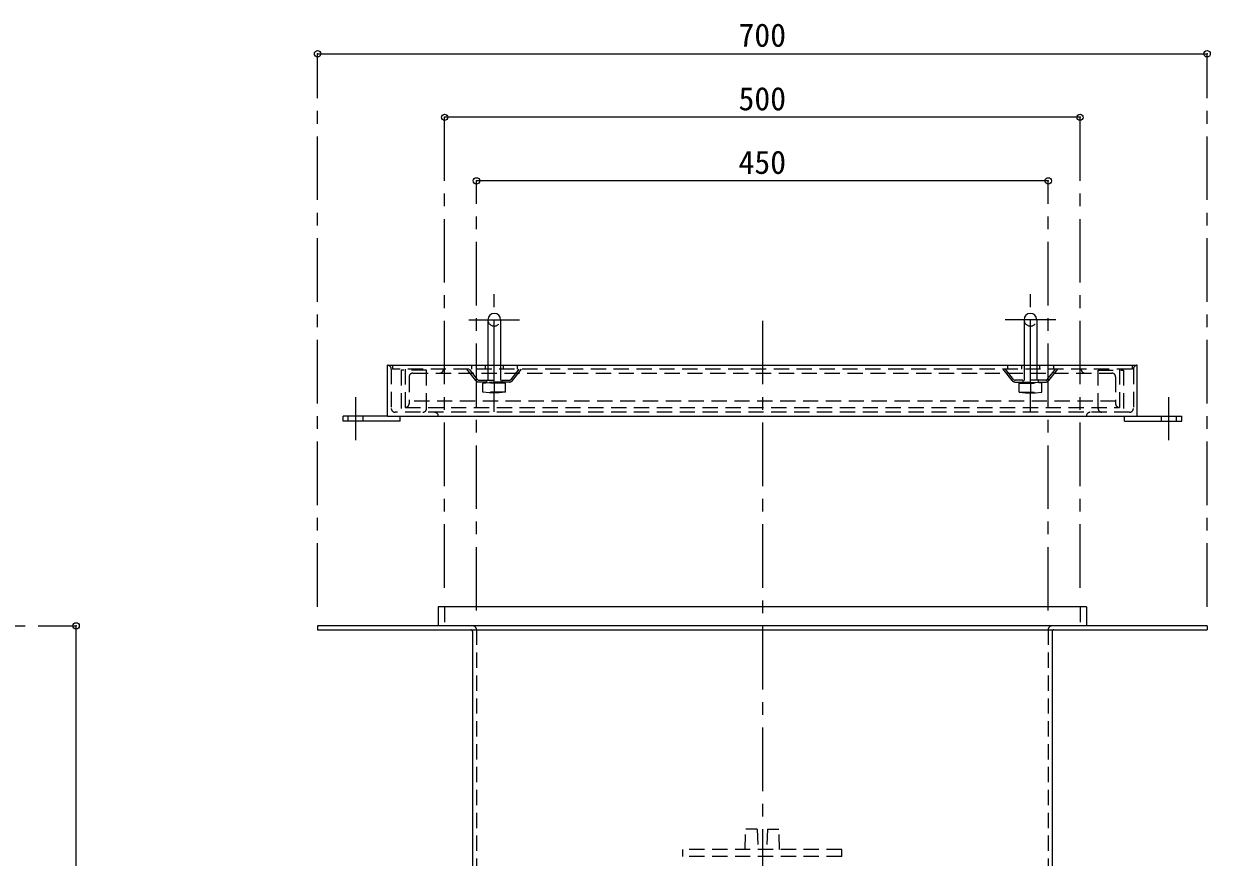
# Model space of a CAD drawing. Units: millimetres at full size, sheet at 1:10. Extents: x -2126 to 1924, y -1326 to 1484.
# Drawn here: x -107 to 826, y -523 to 133 of the extents above; entities that cross this region are included whole.
import ezdxf
from ezdxf.enums import TextEntityAlignment as Align

# ---------------------------------------------------------------- set-up
doc = ezdxf.new("R2010")
doc.units = ezdxf.units.MM
doc.header["$LTSCALE"] = 10
doc.header["$PDMODE"] = 32
doc.header["$PDSIZE"] = 5
doc.linetypes.add('CHAIN1', pattern=[8, 5, -1, 1, -1])
doc.linetypes.add('DASHED1', pattern=[1.8, 1.2, -0.6])
doc.layers.add('0-0_ﾚｲﾔ1', color=4, linetype='Continuous', lineweight=9)
doc.styles.add('ＭＳ ゴシック', font='')
doc.styles.get('ＭＳ ゴシック').set_extended_font_data('MS Gothic')

msp = doc.modelspace()

# ---------------------------------------------------------------- linework, layer by layer
at = {"layer": '0-0_ﾚｲﾔ1'}
for p, q in [((123.78, 109.05), (823.78, 109.05)), ((723.78, 59.05), (223.78, 59.05)), ((698.78, 9.05), (248.78, 9.05)), ((257.78, -100.15), (257.78, -135.95)), ((267.78, -100.15), (267.78, -135.95)), ((679.78, -100.15), (679.78, -135.95)), ((689.78, -100.15), (689.78, -135.95)), ((178.78, -175.95), (143.78, -175.95)), ((143.78, -179.95), (143.78, -175.95)), ((188.78, -179.95), (188.78, -175.95)), ((758.78, -179.95), (758.78, -175.95)), ((768.78, -175.95), (803.78, -175.95)), ((188.78, -179.95), (143.78, -179.95)), ((-66.22, -1043.95), (-66.22, -340.95))]:
    msp.add_line(p, q, dxfattribs=at)
at = {"layer": '0-0_ﾚｲﾔ1', "linetype": 'CHAIN1'}
for p, q in [((123.78, -325.95), (123.78, 109.05)), ((823.78, -325.95), (823.78, 109.05)), ((223.78, -310.95), (223.78, 59.05)), ((723.78, -310.95), (723.78, 59.05)), ((248.78, -328.95), (248.78, 9.05)), ((698.78, -328.95), (698.78, 9.05)), ((262.78, -150.15), (262.78, -80.15)), ((684.78, -150.15), (684.78, -80.15)), ((242.78, -100.15), (282.78, -100.15)), ((473.78, -100.95), (473.78, -1078.95)), ((704.78, -100.15), (664.78, -100.15)), ((262.78, -172.65), (262.78, -157.15)), ((684.78, -172.65), (684.78, -157.15)), ((153.78, -194.95), (153.78, -160.95)), ((793.78, -194.95), (793.78, -160.95)), ((-576.22, -340.95), (-66.22, -340.95))]:
    msp.add_line(p, q, dxfattribs=at)
at = {"layer": '0-0_ﾚｲﾔ1', "color": 5, "lineweight": 25}
for p, q in [((178.78, -135.95), (768.78, -135.95)), ((178.78, -175.95), (178.78, -135.95)), ((768.78, -175.95), (768.78, -135.95)), ((178.78, -175.95), (768.78, -175.95)), ((123.78, -340.95), (123.78, -343.95)), ((823.78, -340.95), (123.78, -340.95)), ((123.78, -343.95), (823.78, -343.95)), ((823.78, -340.95), (823.78, -343.95))]:
    msp.add_line(p, q, dxfattribs=at)
at = {"layer": '0-0_ﾚｲﾔ1', "color": 7, "linetype": 'DASHED1', "lineweight": 18}
for p, q in [((181.78, -138.95), (181.78, -169.95)), ((765.78, -138.95), (765.78, -169.95)), ((762.78, -172.95), (184.78, -172.95))]:
    msp.add_line(p, q, dxfattribs=at)
at = {"layer": '0-0_ﾚｲﾔ1', "linetype": 'DASHED1'}
for p, q in [((182.78, -135.95), (182.78, -139.15)), ((764.78, -139.15), (182.78, -139.15)), ((192.78, -139.15), (192.78, -172.95)), ((209.58, -169.95), (209.58, -139.95)), ((248.38, -148.03), (241.28, -139.15)), ((249.55, -147.09), (243.21, -139.15)), ((244.78, -135.95), (244.78, -139.15)), ((255.78, -135.95), (255.78, -139.15)), ((257.78, -135.95), (257.78, -149.75)), ((267.78, -135.95), (267.78, -149.75)), ((269.78, -135.95), (269.78, -139.15)), ((276.01, -147.09), (282.36, -139.15)), ((277.19, -148.03), (284.28, -139.15)), ((280.78, -135.95), (280.78, -139.15)), ((670.38, -148.03), (663.28, -139.15)), ((671.55, -147.09), (665.21, -139.15)), ((666.78, -135.95), (666.78, -139.15)), ((677.78, -135.95), (677.78, -139.15)), ((679.78, -135.95), (679.78, -149.75)), ((689.78, -135.95), (689.78, -149.75)), ((691.78, -135.95), (691.78, -139.15)), ((698.01, -147.09), (704.36, -139.15)), ((699.19, -148.03), (706.28, -139.15)), ((702.78, -135.95), (702.78, -139.15)), ((737.98, -169.95), (737.98, -139.95)), ((754.78, -139.15), (754.78, -172.95)), ((764.78, -135.95), (764.78, -139.15)), ((195.78, -145.15), (195.78, -166.15)), ((198.78, -142.15), (748.78, -142.15)), ((250.73, -147.65), (274.84, -147.65)), ((274.84, -149.15), (250.73, -149.15)), ((256.78, -147.65), (256.78, -149.15)), ((268.78, -147.65), (268.78, -149.15)), ((696.84, -147.65), (672.73, -147.65)), ((672.73, -149.15), (696.84, -149.15)), ((678.78, -147.65), (678.78, -149.15)), ((690.78, -147.65), (690.78, -149.15)), ((751.78, -145.15), (751.78, -166.15)), ((253.78, -150.15), (258.78, -149.65)), ((253.78, -157.15), (253.78, -150.15)), ((271.78, -150.15), (253.78, -150.15)), ((258.78, -157.65), (253.78, -157.15)), ((271.78, -157.15), (253.78, -157.15)), ((258.78, -149.65), (262.78, -150.15)), ((266.78, -149.65), (258.78, -149.65)), ((262.78, -157.15), (258.78, -157.65)), ((266.78, -157.65), (258.78, -157.65)), ((262.78, -150.15), (266.78, -149.65)), ((262.78, -150.15), (262.78, -157.15)), ((266.78, -157.65), (262.78, -157.15)), ((266.78, -149.65), (271.78, -150.15)), ((271.78, -157.15), (266.78, -157.65)), ((271.78, -157.15), (271.78, -150.15)), ((680.78, -149.65), (675.78, -150.15)), ((675.78, -150.15), (693.78, -150.15)), ((675.78, -157.15), (675.78, -150.15)), ((675.78, -157.15), (680.78, -157.65)), ((675.78, -157.15), (693.78, -157.15)), ((680.78, -149.65), (688.78, -149.65)), ((684.78, -150.15), (680.78, -149.65)), ((680.78, -157.65), (684.78, -157.15)), ((680.78, -157.65), (688.78, -157.65)), ((688.78, -149.65), (684.78, -150.15)), ((684.78, -150.15), (684.78, -157.15)), ((684.78, -157.15), (688.78, -157.65)), ((693.78, -150.15), (688.78, -149.65)), ((688.78, -157.65), (693.78, -157.15)), ((693.78, -157.15), (693.78, -150.15)), ((751.78, -164.15), (195.78, -164.15)), ((147.78, -179.95), (147.78, -175.95)), ((159.78, -179.95), (159.78, -175.95)), ((192.78, -169.15), (754.78, -169.15)), ((787.78, -179.95), (787.78, -175.95)), ((799.78, -179.95), (799.78, -175.95)), ((223.78, -325.95), (223.78, -340.95)), ((723.78, -325.95), (723.78, -340.95)), ((248.78, -343.95), (248.78, -1040.95)), ((698.78, -343.95), (698.78, -1040.95)), ((460.28, -516.95), (460.78, -500.95)), ((469.78, -500.95), (460.78, -500.95)), ((469.78, -500.95), (470.28, -516.95)), ((477.78, -500.95), (477.28, -516.95)), ((477.78, -500.95), (486.78, -500.95)), ((487.28, -516.95), (486.78, -500.95)), ((536.28, -516.95), (411.28, -516.95)), ((536.28, -522.45), (536.28, -516.95))]:
    msp.add_line(p, q, dxfattribs=at)
at = {"layer": '0-0_ﾚｲﾔ1', "color": 7, "lineweight": 18}
for p, q in [((728.78, -325.95), (728.78, -340.95)), ((245.78, -345.45), (245.78, -1043.95)), ((701.78, -345.45), (701.78, -1043.95))]:
    msp.add_line(p, q, dxfattribs=at)
at = {"layer": '0-0_ﾚｲﾔ1', "linetype": 'DASHED1'}
for points in [[(209.58, -139.95), (189.58, -139.95), (189.58, -172.95)], [(737.98, -139.95), (757.98, -139.95), (757.98, -172.95)], [(536.28, -522.45), (411.28, -522.45), (411.28, -516.95)]]:
    msp.add_lwpolyline(points, dxfattribs=at)
at = {"layer": '0-0_ﾚｲﾔ1'}
msp.add_lwpolyline([(758.78, -179.95), (803.78, -179.95), (803.78, -175.95)], dxfattribs=at)
at = {"layer": '0-0_ﾚｲﾔ1', "color": 7, "lineweight": 18}
msp.add_lwpolyline([(728.78, -325.95), (218.78, -325.95), (218.78, -340.95)], dxfattribs=at)
at = {"layer": '0-0_ﾚｲﾔ1'}
for centre in [(262.78, -100.15), (684.78, -100.15)]:
    msp.add_arc(centre, 5, 0, 180, dxfattribs=at)
at = {"layer": '0-0_ﾚｲﾔ1', "linetype": 'DASHED1'}
for centre, radius, start, end in [((262.78, -100.15), 5, 180, 0), ((684.78, -100.15), 5, 180, 0), ((219.78, -139.15), 3, 270, 0), ((727.78, -139.15), 3, 180, 270), ((198.78, -145.15), 3, 90, 180), ((250.73, -146.15), 3, 218.65981, 270), ((250.73, -146.15), 1.5, 218.65981, 270), ((274.84, -146.15), 1.5, 270, 321.34019), ((274.84, -146.15), 3, 270, 321.34019), ((672.73, -146.15), 3, 218.65981, 270), ((672.73, -146.15), 1.5, 218.65981, 270), ((696.84, -146.15), 1.5, 270, 321.34019), ((696.84, -146.15), 3, 270, 321.34019), ((748.78, -145.15), 3, 0, 90), ((192.78, -166.15), 3, 270, 0), ((754.78, -166.15), 3, 180, 270), ((206.58, -169.95), 3, 270, 0), ((740.98, -169.95), 3, 180, 270), ((245.78, -343.95), 3, 0, 90), ((701.78, -343.95), 3, 90, 180)]:
    msp.add_arc(centre, radius, start, end, dxfattribs=at)
at = {"layer": '0-0_ﾚｲﾔ1', "color": 7, "linetype": 'DASHED1', "lineweight": 18}
for centre, start, end in [((178.78, -138.95), 0, 90), ((768.78, -138.95), 90, 180), ((184.78, -169.95), 180, 270), ((215.78, -175.95), 0, 90), ((731.78, -175.95), 90, 180), ((762.78, -169.95), 270, 0)]:
    msp.add_arc(centre, 3, start, end, dxfattribs=at)
at = {"layer": '0-0_ﾚｲﾔ1', "color": 7, "lineweight": 18}
for centre, start, end in [((244.28, -345.45), 0, 90), ((703.28, -345.45), 90, 180)]:
    msp.add_arc(centre, 1.5, start, end, dxfattribs=at)
at = {"layer": '0-0_ﾚｲﾔ1', "color": 1}
for p in [(123.78, 109.05), (823.78, 109.05), (223.78, 59.05), (723.78, 59.05), (248.78, 9.05), (698.78, 9.05), (-66.22, -340.95)]:
    msp.add_point(p, dxfattribs=at)

# ---------------------------------------------------------------- texts
at = {"layer": '0-0_ﾚｲﾔ1', "color": 7, "style": 'ＭＳ ゴシック'}
for s, p in [('700', (455.03, 109.05)), ('500', (455.03, 59.05)), ('450', (455.03, 9.05))]:
    msp.add_text(s, height=18.33, dxfattribs=at).set_placement(p, align=Align.BOTTOM_LEFT)

doc.saveas('drawing.dxf')
